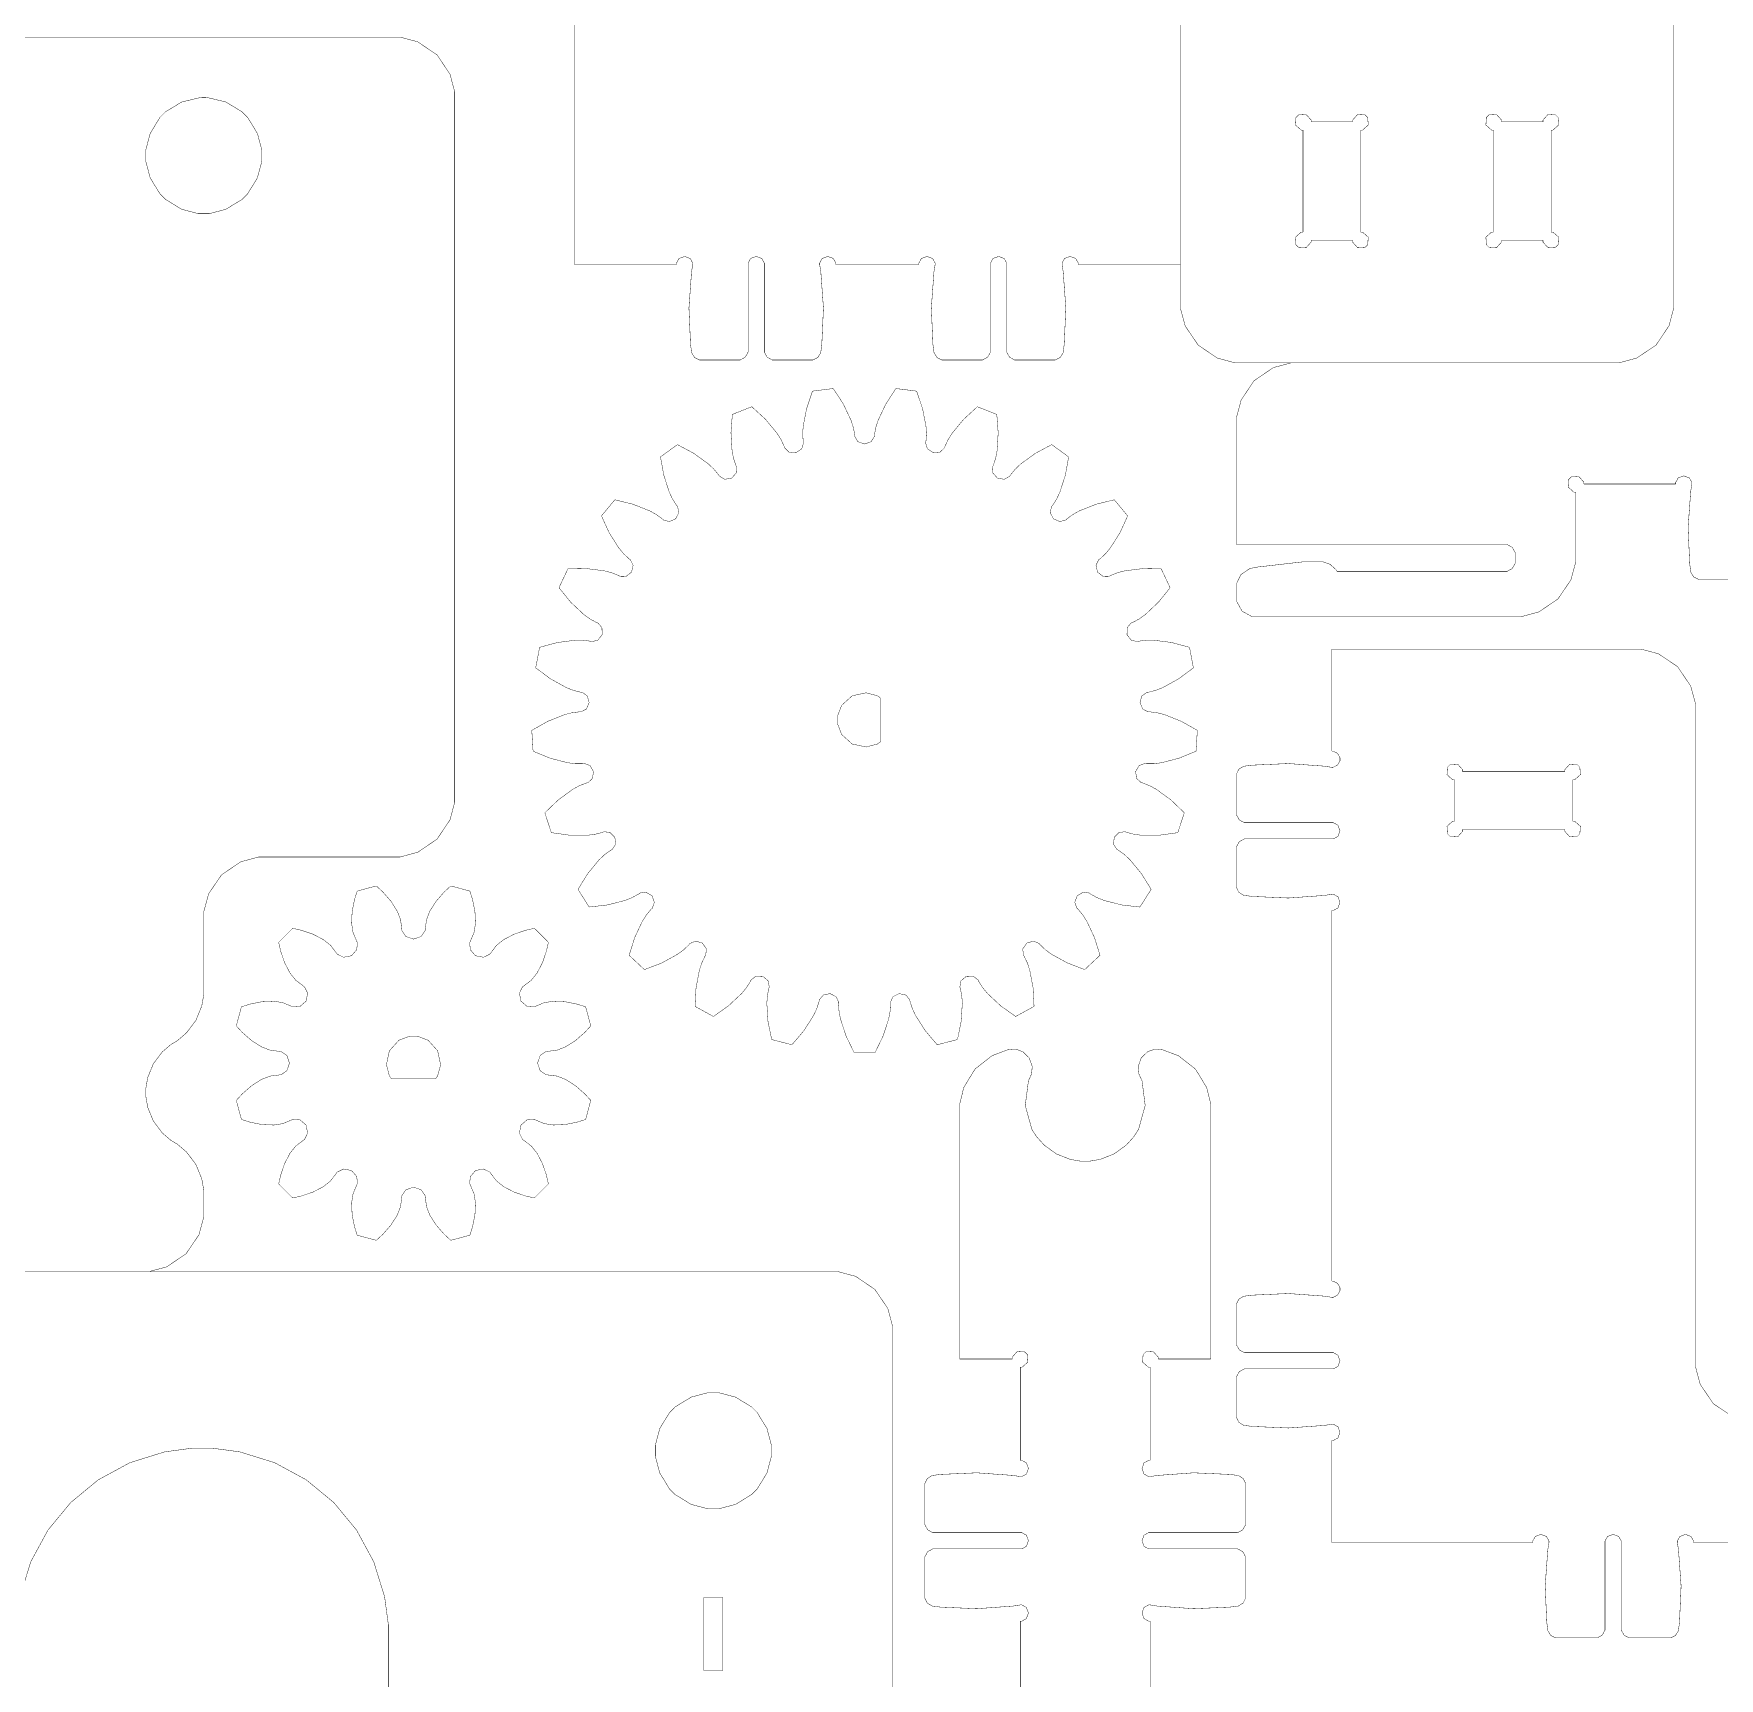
# Model space of a CAD drawing. Extents: x 0.1 to 11.9, y 0.1 to 11.9.
# Drawn here: x 4.882 to 8.359, y 4.106 to 7.5 of the extents above; entities that cross this region are included whole.
import ezdxf

# ---------------------------------------------------------------- set-up
doc = ezdxf.new("R2010")
doc.units = 0
doc.layers.get('0').update_dxf_attribs({"linetype": 'CONTINUOUS'})

msp = doc.modelspace()

# ---------------------------------------------------------------- linework, layer by layer
at = {"color": 1}
for points, const_width in [([(7.24778, 6.94553), (7.24778, 8.66401)], 0.00084), ([(8.26551, 6.94553), (8.26551, 8.66401)], 0.00084), ([(5.99778, 7.02328), (5.99778, 7.52328)], 0.00084), ([(4.23193, 7.49268), (5.62587, 7.49268)], 0.00084), ([(5.62587, 7.49268), (5.63803, 7.49268), (5.67453, 7.48292), (5.71425, 7.45611), (5.74104, 7.41639), (5.75087, 7.37989), (5.75087, 7.36768)], 0.00084), ([(5.75087, 7.36768), (5.75087, 5.92589)], 0.00084), ([(7.51747, 7.31754), (7.51747, 7.32146), (7.50711, 7.33301), (7.49149, 7.33203), (7.48887, 7.32938), (7.48622, 7.32676), (7.48525, 7.31119), (7.49685, 7.30083), (7.50076, 7.30083)], 0.00084), ([(7.60308, 7.31754), (7.51747, 7.31754)], 0.00084), ([(7.61985, 7.30083), (7.62369, 7.30083), (7.63525, 7.31119), (7.63428, 7.32676), (7.63167, 7.32938), (7.62901, 7.33203), (7.61339, 7.33301), (7.60308, 7.32146), (7.60308, 7.31754)], 0.00084), ([(7.91021, 7.31754), (7.91021, 7.32146), (7.89985, 7.33301), (7.88422, 7.33203), (7.88162, 7.32938), (7.87896, 7.32676), (7.87799, 7.31119), (7.88954, 7.30083), (7.89344, 7.30083)], 0.00084), ([(7.99582, 7.31754), (7.91021, 7.31754)], 0.00084), ([(8.01253, 7.30083), (8.01639, 7.30083), (8.028, 7.31119), (8.02696, 7.32676), (8.02436, 7.32938), (8.02171, 7.33203), (8.00612, 7.33301), (7.99582, 7.32146), (7.99582, 7.31754)], 0.00084), ([(7.50076, 7.09017), (7.50076, 7.30083)], 0.00084), ([(7.61985, 7.09017), (7.61985, 7.30083)], 0.00084), ([(7.89344, 7.09017), (7.89344, 7.30083)], 0.00084), ([(8.01253, 7.09017), (8.01253, 7.30083)], 0.00084), ([(7.50076, 7.09017), (7.49685, 7.09017), (7.48525, 7.07986), (7.48622, 7.06429), (7.48887, 7.06164), (7.49149, 7.05903), (7.50711, 7.05806), (7.51747, 7.06961), (7.51747, 7.07346)], 0.00084), ([(7.60308, 7.07346), (7.51747, 7.07346)], 0.00084), ([(7.60308, 7.07346), (7.60308, 7.06961), (7.61339, 7.05806), (7.62901, 7.05903), (7.63167, 7.06164), (7.63428, 7.06429), (7.63525, 7.07986), (7.62369, 7.09017), (7.61985, 7.09017)], 0.00084), ([(7.89344, 7.09017), (7.88954, 7.09017), (7.87799, 7.07986), (7.87896, 7.06429), (7.88162, 7.06164), (7.88422, 7.05903), (7.89985, 7.05806), (7.91021, 7.06961), (7.91021, 7.07346)], 0.00084), ([(7.99582, 7.07346), (7.91021, 7.07346)], 0.00084), ([(7.99582, 7.07346), (7.99582, 7.06961), (8.00612, 7.05806), (8.02171, 7.05903), (8.02436, 7.06164), (8.02696, 7.06429), (8.028, 7.07986), (8.01639, 7.09017), (8.01253, 7.09017)], 0.00084), ([(5.99778, 7.02328), (6.20839, 7.02328)], 0.00084), ([(6.24186, 7.02328), (6.24186, 7.02642), (6.2366, 7.03586), (6.2251, 7.04004), (6.2136, 7.03586), (6.20839, 7.02642), (6.20839, 7.02328)], 0.00084), ([(6.24186, 7.02328), (6.23947, 7.0084), (6.23406, 6.93354), (6.23736, 6.85851), (6.23936, 6.84353)], 0.00084), ([(6.38954, 7.02328), (6.38954, 7.02642), (6.38428, 7.03586), (6.37278, 7.04004), (6.36128, 7.03586), (6.35607, 7.02642), (6.35607, 7.02328)], 0.00084), ([(6.35607, 7.02328), (6.35607, 6.84614)], 0.00084), ([(6.38954, 7.02328), (6.38954, 6.84614)], 0.00084), ([(6.53717, 7.02328), (6.53717, 7.02642), (6.5319, 7.03586), (6.5204, 7.04004), (6.5089, 7.03586), (6.50369, 7.02642), (6.50369, 7.02328)], 0.00084), ([(6.50618, 6.84353), (6.50814, 6.85851), (6.5115, 6.93354), (6.50608, 7.0084), (6.50369, 7.02328)], 0.00084), ([(6.53717, 7.02328), (6.70839, 7.02328)], 0.00084), ([(6.74186, 7.02328), (6.74186, 7.02642), (6.7366, 7.03586), (6.7251, 7.04004), (6.7136, 7.03586), (6.70839, 7.02642), (6.70839, 7.02328)], 0.00084), ([(6.74186, 7.02328), (6.73947, 7.0084), (6.73406, 6.93354), (6.73736, 6.85851), (6.73936, 6.84353)], 0.00084), ([(6.88954, 7.02328), (6.88954, 7.02642), (6.88428, 7.03586), (6.87278, 7.04004), (6.86128, 7.03586), (6.85607, 7.02642), (6.85607, 7.02328)], 0.00084), ([(6.85607, 7.02328), (6.85607, 6.84614)], 0.00084), ([(6.88954, 7.02328), (6.88954, 6.84614)], 0.00084), ([(7.03717, 7.02328), (7.03717, 7.02642), (7.0319, 7.03586), (7.0204, 7.04004), (7.0089, 7.03586), (7.00369, 7.02642), (7.00369, 7.02328)], 0.00084), ([(7.00618, 6.84353), (7.00814, 6.85851), (7.0115, 6.93354), (7.00608, 7.0084), (7.00369, 7.02328)], 0.00084), ([(7.03717, 7.02328), (7.24778, 7.02328)], 0.00084), ([(7.24778, 6.94553), (7.24778, 6.93338), (7.2576, 6.89686), (7.2844, 6.85715), (7.32411, 6.83035), (7.36057, 6.82053), (7.37278, 6.82053)], 0.00084), ([(8.14051, 6.82053), (8.15267, 6.82053), (8.18913, 6.83035), (8.22889, 6.85715), (8.25564, 6.89686), (8.26551, 6.93338), (8.26551, 6.94553)], 0.00084), ([(6.23936, 6.84353), (6.23969, 6.8411), (6.24588, 6.83132), (6.25564, 6.82644), (6.2589, 6.82644)], 0.00084), ([(6.33637, 6.82644), (6.2589, 6.82644)], 0.00084), ([(6.33637, 6.82644), (6.33985, 6.82644), (6.35026, 6.83225), (6.35607, 6.84267), (6.35607, 6.84614)], 0.00084), ([(6.38954, 6.84614), (6.38954, 6.84267), (6.39529, 6.83225), (6.40571, 6.82644), (6.40918, 6.82644)], 0.00084), ([(6.40918, 6.82644), (6.48671, 6.82644)], 0.00084), ([(6.48671, 6.82644), (6.4899, 6.82644), (6.49962, 6.83132), (6.50586, 6.8411), (6.50618, 6.84353)], 0.00084), ([(6.73936, 6.84353), (6.73969, 6.8411), (6.74588, 6.83132), (6.75564, 6.82644), (6.7589, 6.82644)], 0.00084), ([(6.83637, 6.82644), (6.7589, 6.82644)], 0.00084), ([(6.83637, 6.82644), (6.83985, 6.82644), (6.85026, 6.83225), (6.85607, 6.84267), (6.85607, 6.84614)], 0.00084), ([(6.88954, 6.84614), (6.88954, 6.84267), (6.89529, 6.83225), (6.90571, 6.82644), (6.90918, 6.82644)], 0.00084), ([(6.90918, 6.82644), (6.98671, 6.82644)], 0.00084), ([(6.98671, 6.82644), (6.9899, 6.82644), (6.99962, 6.83132), (7.00586, 6.8411), (7.00618, 6.84353)], 0.00084), ([(7.4885, 6.82053), (7.47629, 6.82053), (7.43978, 6.81071), (7.40007, 6.7839), (7.37326, 6.74419), (7.3635, 6.70774), (7.3635, 6.69553)], 0.00084), ([(8.14051, 6.82053), (7.37278, 6.82053)], 0.00084), ([(6.46972, 6.65875), (6.46869, 6.67389), (6.46967, 6.68946), (6.47672, 6.72597), (6.48882, 6.76199)], 0.000787), ([(6.53179, 6.76742), (6.52815, 6.76708), (6.49235, 6.76258), (6.48882, 6.76199)], 0.000787), ([(6.57601, 6.67219), (6.57319, 6.68712), (6.56842, 6.70193), (6.55251, 6.73557), (6.53179, 6.76742)], 0.000787), ([(6.61669, 6.67219), (6.61947, 6.68712), (6.62429, 6.70193), (6.64019, 6.73557), (6.66086, 6.76742)], 0.000787), ([(6.70383, 6.76199), (6.70025, 6.76258), (6.66444, 6.76708), (6.66086, 6.76742)], 0.000787), ([(6.72299, 6.65875), (6.72396, 6.67389), (6.72304, 6.68946), (6.71599, 6.72597), (6.70383, 6.76199)], 0.000787), ([(6.33068, 6.60921), (6.32596, 6.62364), (6.32303, 6.63889), (6.32075, 6.67606), (6.32357, 6.71392)], 0.000787), ([(6.36382, 6.72987), (6.3604, 6.72868), (6.32688, 6.71539), (6.32357, 6.71392)], 0.000787), ([(6.43028, 6.64865), (6.42389, 6.66238), (6.41558, 6.67557), (6.39182, 6.70415), (6.36382, 6.72987)], 0.000787), ([(6.76237, 6.64865), (6.76882, 6.66238), (6.77713, 6.67557), (6.80089, 6.70415), (6.82889, 6.72987)], 0.000787), ([(6.86914, 6.71392), (6.86583, 6.71539), (6.83225, 6.72868), (6.82889, 6.72987)], 0.000787), ([(6.86199, 6.60921), (6.86675, 6.62364), (6.86968, 6.63889), (6.87196, 6.67606), (6.86914, 6.71392)], 0.000787), ([(7.3635, 6.69553), (7.3635, 6.44553)], 0.00084), ([(6.21044, 6.65175), (6.20747, 6.64974), (6.17822, 6.62853), (6.1754, 6.62631)], 0.000787), ([(6.29503, 6.58963), (6.28538, 6.60135), (6.27408, 6.61199), (6.24393, 6.63385), (6.21044, 6.65175)], 0.000787), ([(6.43028, 6.64865), (6.43137, 6.64518), (6.44043, 6.63639), (6.45481, 6.6351), (6.46674, 6.64312), (6.47043, 6.65517), (6.46972, 6.65875)], 0.000787), ([(6.57601, 6.67219), (6.57617, 6.66857), (6.58274, 6.65776), (6.59631, 6.653), (6.60992, 6.65776), (6.61649, 6.66851), (6.61669, 6.67219)], 0.000787), ([(6.72299, 6.65875), (6.72228, 6.65517), (6.72592, 6.64312), (6.73785, 6.6351), (6.75222, 6.63639), (6.76124, 6.64518), (6.76237, 6.64865)], 0.000787), ([(6.89763, 6.58963), (6.90728, 6.60135), (6.91862, 6.61199), (6.94874, 6.63385), (6.98226, 6.65175)], 0.000787), ([(7.01731, 6.62631), (7.01443, 6.62853), (6.98525, 6.64974), (6.98226, 6.65175)], 0.000787), ([(6.20839, 6.52664), (6.20019, 6.53944), (6.19353, 6.5535), (6.18213, 6.58892), (6.1754, 6.62631)], 0.000787), ([(6.29503, 6.58963), (6.29699, 6.58653), (6.30789, 6.58024), (6.3221, 6.58257), (6.33171, 6.59332), (6.33225, 6.6059), (6.33068, 6.60921)], 0.000787), ([(6.86199, 6.60921), (6.86035, 6.6059), (6.86094, 6.59332), (6.8705, 6.58257), (6.88471, 6.58024), (6.89567, 6.58653), (6.89763, 6.58963)], 0.000787), ([(6.98432, 6.52664), (6.99251, 6.53944), (6.99914, 6.5535), (7.01058, 6.58892), (7.01731, 6.62631)], 0.000787), ([(8.08003, 6.57053), (8.08003, 6.57443), (8.06967, 6.58599), (8.05404, 6.58501), (8.05143, 6.58236), (8.04878, 6.57975), (8.04779, 6.56413), (8.05935, 6.55376), (8.06326, 6.55376)], 0.00084), ([(8.30296, 6.57053), (8.30296, 6.57368), (8.29769, 6.58311), (8.28618, 6.58729), (8.27468, 6.58311), (8.26947, 6.57368), (8.26947, 6.57053)], 0.00084), ([(6.08132, 6.53792), (6.07894, 6.53526), (6.05588, 6.50743), (6.05371, 6.50456)], 0.000787), ([(6.17871, 6.49881), (6.16644, 6.50776), (6.15283, 6.51525), (6.11822, 6.52892), (6.08132, 6.53792)], 0.000787), ([(7.014, 6.49881), (7.02626, 6.50776), (7.03988, 6.51525), (7.07449, 6.52892), (7.11139, 6.53792)], 0.000787), ([(7.139, 6.50456), (7.13678, 6.50743), (7.11376, 6.53526), (7.11139, 6.53792)], 0.000787), ([(8.06326, 6.42165), (8.06326, 6.55376)], 0.00084), ([(8.08003, 6.57053), (8.26947, 6.57053)], 0.00084), ([(8.30296, 6.57053), (8.30051, 6.55567), (8.29508, 6.48074), (8.29844, 6.40571), (8.30046, 6.39074)], 0.00084), ([(6.1104, 6.41624), (6.09933, 6.4266), (6.08936, 6.43858), (6.0695, 6.47), (6.05371, 6.50456)], 0.000787), ([(6.17871, 6.49881), (6.18137, 6.49631), (6.19347, 6.49294), (6.20671, 6.49869), (6.21332, 6.5115), (6.21072, 6.52382), (6.20839, 6.52664)], 0.000787), ([(6.98432, 6.52664), (6.98193, 6.52382), (6.97933, 6.5115), (6.98594, 6.49869), (6.99918, 6.49294), (7.01133, 6.49631), (7.014, 6.49881)], 0.000787), ([(7.08225, 6.41624), (7.09337, 6.4266), (7.10331, 6.43858), (7.12321, 6.47), (7.139, 6.50456)], 0.000787), ([(7.3635, 6.44553), (7.91857, 6.44553)], 0.00084), ([(7.93826, 6.42583), (7.93826, 6.42936), (7.93246, 6.43978), (7.92204, 6.44553), (7.91857, 6.44553)], 0.00084), ([(6.0886, 6.38189), (6.09179, 6.3801), (6.10439, 6.37989), (6.11572, 6.38878), (6.11893, 6.40283), (6.11339, 6.41411), (6.1104, 6.41624)], 0.000787), ([(7.08225, 6.41624), (7.07921, 6.41411), (7.07368, 6.40283), (7.07693, 6.38878), (7.08822, 6.37989), (7.10081, 6.3801), (7.10406, 6.38189)], 0.000787), ([(7.53694, 6.41004), (7.50163, 6.41004), (7.40728, 6.39925), (7.39567, 6.39708)], 0.00084), ([(7.57101, 6.3904), (7.56922, 6.39344), (7.55658, 6.40479), (7.54183, 6.41004), (7.53694, 6.41004)], 0.00084), ([(7.91857, 6.3904), (7.92204, 6.3904), (7.93246, 6.39615), (7.93826, 6.40657), (7.93826, 6.41004)], 0.00084), ([(7.93826, 6.41004), (7.93826, 6.42583)], 0.00084), ([(7.93826, 6.29665), (7.95042, 6.29665), (7.98693, 6.30647), (8.02664, 6.33328), (8.05344, 6.37299), (8.06326, 6.4095), (8.06326, 6.42165)], 0.00084), ([(5.98454, 6.39556), (5.98286, 6.39236), (5.9675, 6.35969), (5.9661, 6.35639)], 0.000787), ([(6.0886, 6.38189), (6.07454, 6.38753), (6.05946, 6.39139), (6.02251, 6.396), (5.98454, 6.39556)], 0.000787), ([(7.10406, 6.38189), (7.11817, 6.38753), (7.13325, 6.39139), (7.17014, 6.396), (7.20811, 6.39556)], 0.000787), ([(7.22657, 6.35639), (7.2251, 6.35969), (7.20975, 6.39236), (7.20811, 6.39556)], 0.000787), ([(7.39567, 6.39708), (7.391, 6.39621), (7.37256, 6.38357), (7.3635, 6.36469), (7.3635, 6.35835)], 0.00084), ([(7.57101, 6.3904), (7.91857, 6.3904)], 0.00084), ([(8.30046, 6.39074), (8.30072, 6.38829), (8.30692, 6.37853), (8.31668, 6.37364), (8.31993, 6.37364)], 0.00084), ([(8.31993, 6.37364), (8.39893, 6.37364)], 0.00084), ([(6.04303, 6.28494), (6.02968, 6.29221), (6.01708, 6.30132), (5.98996, 6.32688), (5.9661, 6.35639)], 0.000787), ([(7.14968, 6.28494), (7.16303, 6.29221), (7.17563, 6.30132), (7.20269, 6.32688), (7.22657, 6.35639)], 0.000787), ([(7.3635, 6.35835), (7.3635, 6.33599)], 0.00084), ([(7.3635, 6.33599), (7.3635, 6.32904), (7.375, 6.30821), (7.39583, 6.29665), (7.40283, 6.29665)], 0.00084), ([(7.40283, 6.29665), (7.93826, 6.29665)], 0.00084), ([(6.03043, 6.24625), (6.03396, 6.24533), (6.04622, 6.24826), (6.05496, 6.25965), (6.05464, 6.27408), (6.04644, 6.28364), (6.04303, 6.28494)], 0.000787), ([(7.14968, 6.28494), (7.14621, 6.28364), (7.13803, 6.27408), (7.13764, 6.25965), (7.14643, 6.24826), (7.15869, 6.24533), (7.16228, 6.24625)], 0.000787), ([(5.92622, 6.23361), (5.9254, 6.23014), (5.91862, 6.19467), (5.91808, 6.19108)], 0.000787), ([(6.03043, 6.24625), (6.01535, 6.24821), (5.99983, 6.24821), (5.96289, 6.24349), (5.92622, 6.23361)], 0.000787), ([(7.16228, 6.24625), (7.17731, 6.24821), (7.19288, 6.24821), (7.22976, 6.24349), (7.2665, 6.23361)], 0.000787), ([(7.27458, 6.19108), (7.27399, 6.19467), (7.26725, 6.23014), (7.2665, 6.23361)], 0.000787), ([(7.56033, 6.01937), (7.56033, 6.22999)], 0.00084), ([(7.56033, 6.22999), (8.18533, 6.22999)], 0.00084), ([(8.18533, 6.22999), (8.19749, 6.22999), (8.23394, 6.22017), (8.27371, 6.19336), (8.30046, 6.15365), (8.31033, 6.11719), (8.31033, 6.10499)], 0.00084), ([(6.01036, 6.141), (5.99567, 6.14475), (5.98118, 6.15044), (5.94857, 6.16846), (5.91808, 6.19108)], 0.000787), ([(7.18235, 6.141), (7.19706, 6.14475), (7.21153, 6.15044), (7.24408, 6.16846), (7.27458, 6.19108)], 0.000787), ([(6.00782, 6.10042), (6.01144, 6.10042), (6.02257, 6.10628), (6.02826, 6.11951), (6.02431, 6.13336), (6.014, 6.14057), (6.01036, 6.141)], 0.000787), ([(6.62901, 6.12913), (6.62289, 6.13351), (6.59956, 6.13971), (6.57081, 6.13357), (6.54904, 6.11388), (6.54042, 6.09131), (6.54042, 6.08376), (6.54042, 6.07628), (6.54904, 6.05371), (6.57081, 6.03401), (6.59956, 6.02789), (6.62289, 6.03407), (6.62901, 6.03842)], 0.000787), ([(6.62901, 6.03842), (6.62901, 6.12913)], 0.000787), ([(7.18235, 6.141), (7.17865, 6.14057), (7.16835, 6.13336), (7.16439, 6.11951), (7.17003, 6.10628), (7.18115, 6.10042), (7.1849, 6.10042)], 0.000787), ([(6.00782, 6.10042), (5.99274, 6.09853), (5.97765, 6.09472), (5.94308, 6.08094), (5.91, 6.06228)], 0.000787), ([(7.1849, 6.10042), (7.19997, 6.09853), (7.215, 6.09472), (7.24963, 6.08094), (7.28271, 6.06228)], 0.000787), ([(8.31033, 4.76144), (8.31033, 6.10499)], 0.00084), ([(5.91, 6.06228), (5.9101, 6.05871), (5.91233, 6.02268), (5.91271, 6.01904)], 0.000787), ([(7.27994, 6.01904), (7.28028, 6.02268), (7.28256, 6.05871), (7.28271, 6.06228)], 0.000787), ([(6.01454, 5.99349), (5.99935, 5.99349), (5.98389, 5.99539), (5.94786, 6.00472), (5.91271, 6.0191)], 0.000787), ([(7.17817, 5.99349), (7.19336, 5.99349), (7.20876, 5.99539), (7.24479, 6.00472), (7.27994, 6.0191)], 0.000787), ([(7.56033, 6.01937), (7.56326, 6.01937), (7.57215, 6.01449), (7.5771, 6.00558), (7.5771, 6.00261), (7.5771, 5.99968), (7.57215, 5.99078), (7.56261, 5.98589), (7.56033, 5.98589)], 0.00084), ([(6.02214, 5.9535), (6.02572, 5.95443), (6.03504, 5.96289), (6.03722, 5.97711), (6.02994, 5.98958), (6.01818, 5.99397), (6.01454, 5.99349)], 0.000787), ([(7.17817, 5.99349), (7.17449, 5.99397), (7.16271, 5.98958), (7.15543, 5.97711), (7.15761, 5.96289), (7.16694, 5.95443), (7.17051, 5.9535)], 0.000787), ([(7.3635, 5.96886), (7.3635, 5.97211), (7.36833, 5.98188), (7.3781, 5.98807), (7.38058, 5.98839)], 0.00084), ([(7.38058, 5.98839), (7.39551, 5.9904), (7.47054, 5.99371), (7.54546, 5.98828), (7.56033, 5.98589)], 0.00084), ([(7.81326, 5.96029), (7.80935, 5.96029), (7.79779, 5.97065), (7.79878, 5.98622), (7.80143, 5.98882), (7.80404, 5.99149), (7.81967, 5.99251), (7.83003, 5.9809), (7.83003, 5.977)], 0.00084), ([(8.04064, 5.977), (8.04064, 5.9809), (8.05094, 5.99251), (8.06657, 5.99149), (8.06922, 5.98882), (8.07183, 5.98622), (8.07281, 5.97065), (8.06119, 5.96029), (8.05735, 5.96029)], 0.00084), ([(6.02214, 5.9535), (6.00803, 5.94797), (5.99436, 5.94049), (5.96431, 5.91857), (5.9369, 5.89225)], 0.000787), ([(7.17051, 5.9535), (7.18468, 5.94797), (7.19829, 5.94049), (7.2284, 5.91857), (7.25581, 5.89225)], 0.000787), ([(7.3635, 5.96886), (7.3635, 5.89139)], 0.00084), ([(7.81326, 5.87468), (7.81326, 5.96029)], 0.00084), ([(8.04064, 5.977), (7.83003, 5.977)], 0.00084), ([(8.05735, 5.87468), (8.05735, 5.96029)], 0.00084), ([(5.75087, 5.92589), (5.75087, 5.91374), (5.74104, 5.87722), (5.71425, 5.83751), (5.67453, 5.81071), (5.63803, 5.80089), (5.62587, 5.80089)], 0.00084), ([(5.9369, 5.89225), (5.93788, 5.88883), (5.94906, 5.85449), (5.95031, 5.85107)], 0.000787), ([(7.2424, 5.85107), (7.2436, 5.85449), (7.25478, 5.88883), (7.25581, 5.89225)], 0.000787), ([(7.38314, 5.87169), (7.37967, 5.87169), (7.36925, 5.8775), (7.3635, 5.88792), (7.3635, 5.89139)], 0.00084), ([(6.05524, 5.85161), (6.04058, 5.84782), (6.02512, 5.84581), (5.9879, 5.84592), (5.95031, 5.85113)], 0.000787), ([(6.0726, 5.81483), (6.07579, 5.81663), (6.08274, 5.8271), (6.08128, 5.84142), (6.07113, 5.85167), (6.05865, 5.85303), (6.05524, 5.85161)], 0.000787), ([(7.13743, 5.85161), (7.13396, 5.85303), (7.12147, 5.85167), (7.11133, 5.84142), (7.10992, 5.8271), (7.11686, 5.81663), (7.12011, 5.81483)], 0.000787), ([(7.13743, 5.85161), (7.15213, 5.84782), (7.16754, 5.84581), (7.20475, 5.84592), (7.2424, 5.85113)], 0.000787), ([(7.38314, 5.87169), (7.56033, 5.87169)], 0.00084), ([(7.56033, 5.87169), (7.56342, 5.87169), (7.57281, 5.86649), (7.57699, 5.85499), (7.57281, 5.84353), (7.56342, 5.83826), (7.56033, 5.83822)], 0.00084), ([(7.83003, 5.85792), (7.83003, 5.85406), (7.81967, 5.8425), (7.80404, 5.84347), (7.80143, 5.84608), (7.79878, 5.84874), (7.79779, 5.86436), (7.80935, 5.87468), (7.81326, 5.87468)], 0.00084), ([(8.04064, 5.85792), (7.83003, 5.85792)], 0.00084), ([(8.05735, 5.87468), (8.06119, 5.87468), (8.07281, 5.86436), (8.07183, 5.84874), (8.06922, 5.84608), (8.06657, 5.84347), (8.05094, 5.8425), (8.04064, 5.85406), (8.04064, 5.85792)], 0.00084), ([(6.0726, 5.81483), (6.06028, 5.80593), (6.04889, 5.79531), (6.02522, 5.7666), (6.00526, 5.73426)], 0.000787), ([(7.12011, 5.81483), (7.13243, 5.80593), (7.14378, 5.79531), (7.16743, 5.7666), (7.18744, 5.73426)], 0.000787), ([(7.3635, 5.81858), (7.3635, 5.82206), (7.36925, 5.83247), (7.37967, 5.83822), (7.38314, 5.83822)], 0.00084), ([(7.3635, 5.74104), (7.3635, 5.81858)], 0.00084), ([(7.38314, 5.83822), (7.56033, 5.83822)], 0.00084), ([(5.23335, 5.67589), (5.23335, 5.6881), (5.24311, 5.72456), (5.26992, 5.76426), (5.30963, 5.79107), (5.34614, 5.80089), (5.35835, 5.80089)], 0.00084), ([(5.62587, 5.80089), (5.35835, 5.80089)], 0.00084), ([(5.58931, 5.74104), (5.58594, 5.74035), (5.55285, 5.7315), (5.54958, 5.73042)], 0.000787), ([(5.64154, 5.65321), (5.63926, 5.67139), (5.63249, 5.68901), (5.61931, 5.70975), (5.60271, 5.72868), (5.58931, 5.74104)], 0.000787), ([(5.69038, 5.65321), (5.69265, 5.67139), (5.69943, 5.68901), (5.71262, 5.70975), (5.72922, 5.72868), (5.74262, 5.74104)], 0.000787), ([(5.78228, 5.73042), (5.77903, 5.7315), (5.74593, 5.74035), (5.74262, 5.74104)], 0.000787), ([(7.38058, 5.72157), (7.3781, 5.7219), (7.36833, 5.72814), (7.3635, 5.73785), (7.3635, 5.74104)], 0.00084), ([(5.54829, 5.62825), (5.54118, 5.64513), (5.53825, 5.66379), (5.53928, 5.68832), (5.54417, 5.713), (5.54964, 5.73042)], 0.000787), ([(5.78364, 5.62825), (5.79075, 5.64513), (5.79368, 5.66379), (5.79264, 5.68832), (5.78771, 5.713), (5.78228, 5.73042)], 0.000787), ([(6.00526, 5.73426), (6.00706, 5.73118), (6.02636, 5.70068), (6.02843, 5.69769)], 0.000787), ([(6.12999, 5.72433), (6.11669, 5.71701), (6.10226, 5.71126), (6.06619, 5.70204), (6.02843, 5.69769)], 0.000787), ([(6.15593, 5.69303), (6.15858, 5.69553), (6.16271, 5.70747), (6.15776, 5.72097), (6.1454, 5.72835), (6.13292, 5.72657), (6.12999, 5.72433)], 0.000787), ([(7.06272, 5.72433), (7.05974, 5.72657), (7.04725, 5.72835), (7.03494, 5.72097), (7.02994, 5.70747), (7.03407, 5.69558), (7.03678, 5.69303)], 0.000787), ([(7.06272, 5.72433), (7.07601, 5.71701), (7.09044, 5.71126), (7.12651, 5.70204), (7.16422, 5.69769)], 0.000787), ([(7.16422, 5.69769), (7.16624, 5.70068), (7.1856, 5.73118), (7.18744, 5.73426)], 0.000787), ([(7.56033, 5.72407), (7.54546, 5.72168), (7.47054, 5.71625), (7.39551, 5.71962), (7.38058, 5.72157)], 0.00084), ([(7.56033, 5.72407), (7.56342, 5.72407), (7.57281, 5.71886), (7.57699, 5.70736), (7.57281, 5.69586), (7.56342, 5.6906), (7.56033, 5.6906)], 0.00084), ([(5.23335, 5.67589), (5.23335, 5.52556)], 0.00084), ([(6.15593, 5.69303), (6.14621, 5.68132), (6.13786, 5.66824), (6.12207, 5.6345), (6.11074, 5.59825)], 0.000787), ([(7.03678, 5.69303), (7.0465, 5.68132), (7.05485, 5.66824), (7.07064, 5.6345), (7.08197, 5.59825)], 0.000787), ([(7.56033, 4.92583), (7.56033, 5.6906)], 0.00084), ([(5.41689, 5.65375), (5.41428, 5.65147), (5.39008, 5.62728), (5.38781, 5.62468)], 0.000787), ([(5.50603, 5.60385), (5.49496, 5.61843), (5.48025, 5.63032), (5.4585, 5.64165), (5.43463, 5.64974), (5.41689, 5.65375)], 0.000787), ([(5.64154, 5.65321), (5.64204, 5.64899), (5.65012, 5.63693), (5.66596, 5.63151), (5.68175, 5.63693), (5.68989, 5.64899), (5.69038, 5.65321)], 0.000787), ([(5.8259, 5.60385), (5.83697, 5.61843), (5.85167, 5.63032), (5.87343, 5.64165), (5.89725, 5.64974), (5.91504, 5.65375)], 0.000787), ([(5.94412, 5.62468), (5.94179, 5.62728), (5.91758, 5.65147), (5.91504, 5.65375)], 0.000787), ([(5.43772, 5.53554), (5.42312, 5.5466), (5.41124, 5.56131), (5.3999, 5.58306), (5.39182, 5.60693), (5.38781, 5.62468)], 0.000787), ([(5.50603, 5.60385), (5.50857, 5.60042), (5.5216, 5.59403), (5.53797, 5.59722), (5.54899, 5.60986), (5.54997, 5.62435), (5.54829, 5.62825)], 0.000787), ([(5.78364, 5.62825), (5.7819, 5.62435), (5.78288, 5.60986), (5.79389, 5.59722), (5.81028, 5.59403), (5.82329, 5.60042), (5.8259, 5.60385)], 0.000787), ([(5.89421, 5.53554), (5.90881, 5.5466), (5.92068, 5.56131), (5.93201, 5.58306), (5.94011, 5.60693), (5.94412, 5.62468)], 0.000787), ([(6.11074, 5.59825), (6.11328, 5.59571), (6.1396, 5.57101), (6.14231, 5.56863)], 0.000787), ([(6.234, 5.61968), (6.22299, 5.60926), (6.21039, 5.6001), (6.17779, 5.58219), (6.14231, 5.56863)], 0.000787), ([(6.26693, 5.59576), (6.26888, 5.5989), (6.26992, 5.61143), (6.26178, 5.62332), (6.24794, 5.62739), (6.23633, 5.62256), (6.234, 5.61968)], 0.000787), ([(6.95865, 5.61968), (6.95632, 5.62256), (6.94472, 5.62739), (6.93088, 5.62332), (6.92275, 5.61143), (6.92378, 5.5989), (6.92578, 5.59576)], 0.000787), ([(6.95865, 5.61968), (6.96972, 5.60926), (6.98226, 5.6001), (7.01492, 5.58219), (7.0504, 5.56863)], 0.000787), ([(7.0504, 5.56863), (7.05306, 5.57101), (7.07943, 5.59571), (7.08197, 5.59825)], 0.000787), ([(6.26693, 5.59576), (6.26042, 5.58203), (6.25558, 5.56722), (6.24869, 5.53071), (6.24669, 5.49274)], 0.000787), ([(6.92578, 5.59576), (6.93224, 5.58203), (6.93707, 5.56722), (6.94401, 5.53071), (6.94596, 5.49274)], 0.000787), ([(5.41331, 5.49328), (5.41721, 5.4916), (5.43169, 5.49257), (5.44433, 5.50358), (5.44754, 5.51997), (5.44114, 5.53299), (5.43772, 5.53554)], 0.000787), ([(5.89421, 5.53554), (5.89074, 5.53299), (5.88433, 5.51997), (5.88753, 5.50358), (5.90018, 5.49257), (5.91465, 5.4916), (5.91862, 5.49328)], 0.000787), ([(6.36083, 5.54417), (6.35271, 5.53131), (6.34283, 5.51932), (6.31565, 5.49387), (6.28467, 5.4719)], 0.000787), ([(6.39865, 5.52919), (6.39979, 5.53271), (6.39763, 5.54508), (6.38678, 5.55458), (6.3724, 5.55507), (6.36236, 5.54753), (6.36083, 5.54417)], 0.000787), ([(6.39865, 5.52919), (6.39578, 5.51426), (6.39475, 5.49875), (6.39714, 5.46158), (6.40468, 5.42437)], 0.000787), ([(6.79406, 5.52919), (6.79693, 5.51426), (6.79796, 5.49875), (6.79551, 5.46158), (6.78803, 5.42437)], 0.000787), ([(6.83187, 5.54417), (6.83029, 5.54753), (6.82026, 5.55507), (6.80588, 5.55458), (6.79503, 5.54508), (6.79286, 5.53271), (6.79406, 5.52919)], 0.000787), ([(6.83187, 5.54417), (6.83996, 5.53131), (6.84988, 5.51932), (6.87706, 5.49387), (6.90799, 5.4719)], 0.000787), ([(5.23335, 5.52556), (5.23335, 5.51753), (5.22911, 5.49333), (5.21696, 5.46376), (5.19769, 5.43821), (5.1791, 5.42219), (5.17219, 5.41808)], 0.00084), ([(5.41331, 5.49328), (5.39643, 5.50038), (5.37776, 5.50331), (5.35325, 5.50228), (5.32856, 5.49735), (5.31114, 5.49192)], 0.000787), ([(5.91862, 5.49328), (5.93549, 5.50038), (5.95415, 5.50331), (5.97868, 5.50228), (6.00336, 5.49735), (6.02078, 5.49192)], 0.000787), ([(6.50239, 5.5025), (6.49778, 5.48807), (6.49115, 5.47396), (6.47119, 5.4426), (6.44661, 5.41357)], 0.000787), ([(6.54275, 5.4974), (6.54297, 5.50108), (6.53782, 5.51258), (6.52496, 5.5191), (6.5109, 5.516), (6.50304, 5.50613), (6.50239, 5.5025)], 0.000787), ([(6.54275, 5.4974), (6.54368, 5.48226), (6.54656, 5.46696), (6.55817, 5.43158), (6.57471, 5.3974)], 0.000787), ([(6.6499, 5.4974), (6.64899, 5.48226), (6.64611, 5.46696), (6.63456, 5.43158), (6.618, 5.3974)], 0.000787), ([(6.69026, 5.5025), (6.68956, 5.50613), (6.68175, 5.516), (6.66764, 5.5191), (6.65479, 5.51258), (6.64963, 5.50108), (6.6499, 5.4974)], 0.000787), ([(6.69026, 5.5025), (6.69493, 5.48807), (6.7015, 5.47396), (6.72151, 5.4426), (6.74604, 5.41357)], 0.000787), ([(5.31114, 5.49192), (5.31006, 5.48867), (5.30122, 5.45562), (5.30051, 5.45226)], 0.000787), ([(6.03142, 5.45226), (6.03071, 5.45562), (6.02181, 5.48867), (6.02078, 5.49192)], 0.000787), ([(6.24669, 5.49274), (6.24978, 5.49094), (6.28142, 5.47358), (6.28467, 5.4719)], 0.000787), ([(6.90799, 5.4719), (6.91118, 5.47358), (6.94282, 5.49094), (6.94596, 5.49274)], 0.000787), ([(5.38835, 5.40001), (5.37017, 5.40229), (5.35254, 5.40907), (5.33182, 5.42225), (5.31288, 5.43886), (5.30051, 5.45226)], 0.000787), ([(5.71132, 5.34293), (5.71565, 5.34907), (5.72185, 5.3724), (5.71571, 5.4011), (5.69601, 5.42285), (5.67344, 5.43147), (5.66596, 5.43147), (5.65842, 5.43147), (5.63585, 5.42285), (5.61615, 5.4011), (5.61003, 5.3724), (5.61621, 5.34907), (5.62061, 5.34293)], 0.000787), ([(5.94358, 5.40001), (5.96175, 5.40229), (5.97939, 5.40907), (6.00011, 5.42225), (6.01904, 5.43886), (6.03142, 5.45226)], 0.000787), ([(6.40468, 5.42437), (6.40815, 5.42339), (6.44308, 5.41439), (6.44661, 5.41357)], 0.000787), ([(6.74604, 5.41357), (6.74957, 5.41439), (6.78456, 5.42339), (6.78803, 5.42437)], 0.000787), ([(5.17219, 5.21229), (5.16553, 5.21625), (5.14774, 5.23156), (5.12929, 5.25603), (5.11768, 5.28435), (5.11367, 5.30751), (5.11367, 5.31521), (5.11367, 5.32297), (5.11768, 5.34608), (5.12929, 5.3744), (5.14774, 5.39887), (5.16558, 5.41417), (5.17219, 5.41808)], 0.00084), ([(5.38835, 5.35118), (5.39258, 5.35167), (5.40462, 5.35981), (5.41004, 5.3756), (5.40462, 5.39144), (5.39258, 5.39953), (5.38835, 5.40001)], 0.000787), ([(5.94358, 5.40001), (5.93929, 5.39953), (5.92725, 5.39144), (5.92182, 5.3756), (5.92725, 5.35981), (5.93929, 5.35167), (5.94358, 5.35118)], 0.000787), ([(6.57471, 5.3974), (6.57829, 5.39729), (6.61436, 5.39729), (6.618, 5.3974)], 0.000787), ([(6.79264, 5.28033), (6.79264, 5.29161), (6.801, 5.32542), (6.82417, 5.36339), (6.85915, 5.39085), (6.89171, 5.40315), (6.90294, 5.40446)], 0.00084), ([(6.90294, 5.40446), (6.90776, 5.40446), (6.92231, 5.39947), (6.93604, 5.38639), (6.94222, 5.36843), (6.94075, 5.35314), (6.93875, 5.34868)], 0.00084), ([(7.16428, 5.34868), (7.16228, 5.35314), (7.16075, 5.36843), (7.16694, 5.38639), (7.18067, 5.39947), (7.19521, 5.40446), (7.20008, 5.40446)], 0.00084), ([(7.20008, 5.40446), (7.21126, 5.40315), (7.24382, 5.39085), (7.27881, 5.36339), (7.30197, 5.32542), (7.31039, 5.29161), (7.31039, 5.28033)], 0.00084), ([(5.38835, 5.35118), (5.37017, 5.3489), (5.35254, 5.34212), (5.33182, 5.32894), (5.31288, 5.31233), (5.30051, 5.29893)], 0.000787), ([(5.62061, 5.34293), (5.71132, 5.34293)], 0.000787), ([(5.94358, 5.35118), (5.96175, 5.3489), (5.97939, 5.34212), (6.00011, 5.32894), (6.01904, 5.31233), (6.03142, 5.29893)], 0.000787), ([(7.16428, 5.34868), (7.16868, 5.33914), (7.17518, 5.28836), (7.16157, 5.23899), (7.15588, 5.23008), (7.15169, 5.22364), (7.13585, 5.20622), (7.11094, 5.18826), (7.08242, 5.17703), (7.05919, 5.17307), (7.05149, 5.17307), (7.04372, 5.17307), (7.02056, 5.17703), (6.99203, 5.18826), (6.96712, 5.20622), (6.95128, 5.22364), (6.94715, 5.23008), (6.9414, 5.23899), (6.92779, 5.28836), (6.93435, 5.33914), (6.93875, 5.34868)], 0.00084), ([(5.30051, 5.29893), (5.30122, 5.29563), (5.31006, 5.26253), (5.31114, 5.25928)], 0.000787), ([(6.02078, 5.25928), (6.02181, 5.26253), (6.03071, 5.29563), (6.03142, 5.29893)], 0.000787), ([(5.41331, 5.25792), (5.39643, 5.25082), (5.37776, 5.24789), (5.35325, 5.24892), (5.32856, 5.25385), (5.31114, 5.25928)], 0.000787), ([(5.43772, 5.21565), (5.44114, 5.21826), (5.44754, 5.23128), (5.44433, 5.24767), (5.43169, 5.25868), (5.41721, 5.25965), (5.41331, 5.25792)], 0.000787), ([(5.91862, 5.25792), (5.91465, 5.25965), (5.90018, 5.25868), (5.88753, 5.24767), (5.88433, 5.23128), (5.89074, 5.21826), (5.89421, 5.21565)], 0.000787), ([(5.91862, 5.25792), (5.93549, 5.25082), (5.95415, 5.24789), (5.97868, 5.24892), (6.00336, 5.25385), (6.02078, 5.25928)], 0.000787), ([(6.79264, 4.76514), (6.79264, 5.28033)], 0.00084), ([(7.31039, 4.76514), (7.31039, 5.28033)], 0.00084), ([(5.43772, 5.21565), (5.42312, 5.20458), (5.41124, 5.18989), (5.3999, 5.16813), (5.39182, 5.14432), (5.38781, 5.12651)], 0.000787), ([(5.89421, 5.21565), (5.90881, 5.20458), (5.92068, 5.18989), (5.93201, 5.16813), (5.94011, 5.14432), (5.94412, 5.12651)], 0.000787), ([(5.17219, 5.21229), (5.1791, 5.20822), (5.19769, 5.19222), (5.21696, 5.16667), (5.22911, 5.1371), (5.23335, 5.1129), (5.23335, 5.10482)], 0.00084), ([(5.50603, 5.14735), (5.49496, 5.13276), (5.48025, 5.12088), (5.4585, 5.10954), (5.43463, 5.10146), (5.41689, 5.09744)], 0.000787), ([(5.54829, 5.12294), (5.54997, 5.1269), (5.54899, 5.14139), (5.53797, 5.15403), (5.5216, 5.15722), (5.50857, 5.15082), (5.50603, 5.14735)], 0.000787), ([(5.8259, 5.14735), (5.82329, 5.15082), (5.81028, 5.15722), (5.79389, 5.15403), (5.78288, 5.14139), (5.7819, 5.1269), (5.78364, 5.12294)], 0.000787), ([(5.8259, 5.14735), (5.83697, 5.13276), (5.85167, 5.12088), (5.87343, 5.10954), (5.89725, 5.10146), (5.91504, 5.09744)], 0.000787), ([(5.38781, 5.12651), (5.39008, 5.12397), (5.41428, 5.09978), (5.41689, 5.09744)], 0.000787), ([(5.54829, 5.12294), (5.54118, 5.10607), (5.53825, 5.0874), (5.53928, 5.06288), (5.54417, 5.03819), (5.54964, 5.02078)], 0.000787), ([(5.69038, 5.09799), (5.68989, 5.10226), (5.68175, 5.11431), (5.66596, 5.11974), (5.65012, 5.11431), (5.64204, 5.10226), (5.64154, 5.09799)], 0.000787), ([(5.78364, 5.12294), (5.79075, 5.10607), (5.79368, 5.0874), (5.79264, 5.06288), (5.78771, 5.03819), (5.78228, 5.02078)], 0.000787), ([(5.91504, 5.09744), (5.91758, 5.09978), (5.94179, 5.12397), (5.94412, 5.12651)], 0.000787), ([(5.23335, 5.10482), (5.23335, 5.07053)], 0.00084), ([(5.64154, 5.09799), (5.63926, 5.07981), (5.63249, 5.06218), (5.61931, 5.04144), (5.60271, 5.02251), (5.58931, 5.01014)], 0.000787), ([(5.69038, 5.09799), (5.69265, 5.07981), (5.69943, 5.06218), (5.71262, 5.04144), (5.72922, 5.02251), (5.74262, 5.01014)], 0.000787), ([(5.23335, 5.07053), (5.23335, 5.05838), (5.22347, 5.02186), (5.19672, 4.98215), (5.15696, 4.95535), (5.1205, 4.94553), (5.10835, 4.94553)], 0.00084), ([(5.54958, 5.02078), (5.55285, 5.01975), (5.58594, 5.01085), (5.58931, 5.01014)], 0.000787), ([(5.74262, 5.01014), (5.74593, 5.01085), (5.77903, 5.01975), (5.78228, 5.02078)], 0.000787), ([(4.23193, 4.94553), (6.52914, 4.94553)], 0.00084), ([(6.52914, 4.94553), (6.54129, 4.94553), (6.57781, 4.93571), (6.61751, 4.9089), (6.64432, 4.86919), (6.65414, 4.83274), (6.65414, 4.82053)], 0.00084), ([(7.56033, 4.92583), (7.56261, 4.92589), (7.57215, 4.92101), (7.5771, 4.91211), (7.5771, 4.90913), (7.5771, 4.90619), (7.57215, 4.89729), (7.56326, 4.89236), (7.56033, 4.89236)], 0.00084), ([(7.3635, 4.87538), (7.3635, 4.87864), (7.36833, 4.8884), (7.3781, 4.89458), (7.38058, 4.89486)], 0.00084), ([(7.3635, 4.87538), (7.3635, 4.7979)], 0.00084), ([(7.38058, 4.89486), (7.39551, 4.89686), (7.47054, 4.90022), (7.54546, 4.89481), (7.56033, 4.89236)], 0.00084), ([(6.65414, 4.82053), (6.65414, 3.57443)], 0.00084), ([(7.38314, 4.77821), (7.37967, 4.77821), (7.36925, 4.78401), (7.3635, 4.79443), (7.3635, 4.7979)], 0.00084), ([(6.79264, 4.76514), (6.90093, 4.76514)], 0.00084), ([(6.90093, 4.76514), (6.90093, 4.76904), (6.91124, 4.7806), (6.92681, 4.77962), (6.92947, 4.77696), (6.93207, 4.77436), (6.93311, 4.75874), (6.9215, 4.74837), (6.91764, 4.74837)], 0.00084), ([(7.18539, 4.74837), (7.18147, 4.74837), (7.16986, 4.75874), (7.1709, 4.77436), (7.17356, 4.77696), (7.17617, 4.77962), (7.19174, 4.7806), (7.2021, 4.76904), (7.2021, 4.76514)], 0.00084), ([(7.2021, 4.76514), (7.31039, 4.76514)], 0.00084), ([(7.38314, 4.77821), (7.56033, 4.77821)], 0.00084), ([(7.56033, 4.77821), (7.56342, 4.77821), (7.57281, 4.773), (7.57699, 4.7615), (7.57281, 4.75), (7.56342, 4.74474), (7.56033, 4.74474)], 0.00084), ([(6.91764, 4.55599), (6.91764, 4.74837)], 0.00084), ([(7.18539, 4.55599), (7.18539, 4.74837)], 0.00084), ([(7.3635, 4.72504), (7.3635, 4.72857), (7.36925, 4.73899), (7.37967, 4.74474), (7.38314, 4.74474)], 0.00084), ([(7.38314, 4.74474), (7.56033, 4.74474)], 0.00084), ([(8.43533, 4.63644), (8.42313, 4.63644), (8.38661, 4.64632), (8.3469, 4.67307), (8.3201, 4.71283), (8.31033, 4.74929), (8.31033, 4.76144)], 0.00084), ([(7.3635, 4.64757), (7.3635, 4.72504)], 0.00084), ([(7.38058, 4.62804), (7.3781, 4.62836), (7.36833, 4.6346), (7.3635, 4.64437), (7.3635, 4.64757)], 0.00084), ([(7.56033, 4.63058), (7.54546, 4.62819), (7.47054, 4.62278), (7.39551, 4.62608), (7.38058, 4.62804)], 0.00084), ([(7.56033, 4.63058), (7.56342, 4.63058), (7.57281, 4.62532), (7.57699, 4.61388), (7.57281, 4.60238), (7.56342, 4.59711), (7.56033, 4.59711)], 0.00084), ([(7.56033, 4.38644), (7.56033, 4.59711)], 0.00084), ([(4.84631, 4.19749), (4.84631, 4.21685), (4.85406, 4.27485), (4.87646, 4.3469), (4.91183, 4.41211), (4.95871, 4.46892), (5.01551, 4.51579), (5.08074, 4.55117), (5.15278, 4.57357), (5.21083, 4.58132), (5.23019, 4.58132), (5.24951, 4.58132), (5.30751, 4.57357), (5.37956, 4.55117), (5.44476, 4.51579), (5.50157, 4.46892), (5.54844, 4.41211), (5.58382, 4.3469), (5.60622, 4.27485), (5.61404, 4.21685), (5.61404, 4.19749)], 0.00084), ([(6.91764, 4.55599), (6.92074, 4.55599), (6.93018, 4.55078), (6.93435, 4.53928), (6.93018, 4.52778), (6.92074, 4.52251), (6.91764, 4.52251)], 0.00084), ([(7.18539, 4.52251), (7.18224, 4.52251), (7.17279, 4.52778), (7.16862, 4.53928), (7.17279, 4.55078), (7.18224, 4.55599), (7.18539, 4.55599)], 0.00084), ([(6.72081, 4.50549), (6.72081, 4.50874), (6.72569, 4.5185), (6.73546, 4.52468), (6.7379, 4.52501)], 0.00084), ([(6.7379, 4.52501), (6.75282, 4.52701), (6.82785, 4.53033), (6.90278, 4.5249), (6.91764, 4.52251)], 0.00084), ([(7.18539, 4.52251), (7.20025, 4.5249), (7.27513, 4.53033), (7.35015, 4.52701), (7.36513, 4.52501)], 0.00084), ([(7.36513, 4.52501), (7.36757, 4.52468), (7.37733, 4.5185), (7.38222, 4.50874), (7.38222, 4.50549)], 0.00084), ([(6.72081, 4.42654), (6.72081, 4.50549)], 0.00084), ([(7.38222, 4.42654), (7.38222, 4.50549)], 0.00084), ([(6.7405, 4.40685), (6.73699, 4.40685), (6.72657, 4.41265), (6.72081, 4.42307), (6.72081, 4.42654)], 0.00084), ([(7.38222, 4.42654), (7.38222, 4.42307), (7.37642, 4.41265), (7.366, 4.40685), (7.36253, 4.40685)], 0.00084), ([(6.91764, 4.40685), (6.7405, 4.40685)], 0.00084), ([(6.91764, 4.40685), (6.92074, 4.40685), (6.93018, 4.40164), (6.93435, 4.39014), (6.93018, 4.37864), (6.92074, 4.37337), (6.91764, 4.37337)], 0.00084), ([(7.18539, 4.37337), (7.18224, 4.37337), (7.17279, 4.37864), (7.16862, 4.39014), (7.17279, 4.40164), (7.18224, 4.40685), (7.18539, 4.40685)], 0.00084), ([(7.18539, 4.40685), (7.36253, 4.40685)], 0.00084), ([(7.97467, 4.38644), (7.56033, 4.38644)], 0.00084), ([(7.97467, 4.38644), (7.97467, 4.3896), (7.97988, 4.39903), (7.99138, 4.40321), (8.00287, 4.39903), (8.00814, 4.3896), (8.00814, 4.38644)], 0.00084), ([(8.00558, 4.20671), (8.00358, 4.22168), (8.00028, 4.29671), (8.00569, 4.37158), (8.00814, 4.38644)], 0.00084), ([(8.12375, 4.38644), (8.12375, 4.3896), (8.12896, 4.39903), (8.14046, 4.40321), (8.15196, 4.39903), (8.15722, 4.3896), (8.15722, 4.38644)], 0.00084), ([(8.12375, 4.20931), (8.12375, 4.38644)], 0.00084), ([(8.15722, 4.20931), (8.15722, 4.38644)], 0.00084), ([(8.27289, 4.38644), (8.27289, 4.3896), (8.2781, 4.39903), (8.28961, 4.40321), (8.30111, 4.39903), (8.30638, 4.3896), (8.30638, 4.38644)], 0.00084), ([(8.27289, 4.38644), (8.27528, 4.37158), (8.28065, 4.29671), (8.27735, 4.22168), (8.27539, 4.20671)], 0.00084), ([(8.49582, 4.38644), (8.30638, 4.38644)], 0.00084), ([(6.72081, 4.35368), (6.72081, 4.35721), (6.72657, 4.36762), (6.73699, 4.37337), (6.7405, 4.37337)], 0.00084), ([(6.72081, 4.35368), (6.72081, 4.27474)], 0.00084), ([(6.91764, 4.37337), (6.7405, 4.37337)], 0.00084), ([(7.18539, 4.37337), (7.36253, 4.37337)], 0.00084), ([(7.36253, 4.37337), (7.366, 4.37337), (7.37642, 4.36762), (7.38222, 4.35721), (7.38222, 4.35368)], 0.00084), ([(7.38222, 4.35368), (7.38222, 4.27474)], 0.00084), ([(6.26476, 4.27279), (6.30414, 4.27279)], 0.00084), ([(6.26476, 4.12218), (6.26476, 4.27279)], 0.00084), ([(6.30414, 4.12218), (6.30414, 4.27279)], 0.00084), ([(6.7379, 4.25521), (6.73546, 4.25553), (6.72569, 4.26178), (6.72081, 4.27154), (6.72081, 4.27474)], 0.00084), ([(6.91764, 4.25776), (6.90278, 4.25537), (6.82785, 4.24994), (6.75282, 4.25325), (6.7379, 4.25521)], 0.00084), ([(6.91764, 4.25776), (6.92074, 4.25776), (6.93018, 4.25256), (6.93435, 4.24104), (6.93018, 4.22954), (6.92074, 4.22428), (6.91764, 4.22428)], 0.00084), ([(7.18539, 4.22428), (7.18224, 4.22428), (7.17279, 4.22954), (7.16862, 4.24104), (7.17279, 4.25256), (7.18224, 4.25776), (7.18539, 4.25776)], 0.00084), ([(7.36513, 4.25521), (7.35015, 4.25325), (7.27513, 4.24994), (7.20025, 4.25537), (7.18539, 4.25776)], 0.00084), ([(7.38222, 4.27474), (7.38222, 4.27154), (7.37733, 4.26178), (7.36757, 4.25553), (7.36513, 4.25521)], 0.00084), ([(6.91764, 4.01514), (6.91764, 4.22428)], 0.00084), ([(7.18539, 4.01514), (7.18539, 4.22428)], 0.00084), ([(8.02513, 4.18961), (8.02186, 4.18961), (8.0121, 4.1945), (8.00592, 4.20426), (8.00558, 4.20671)], 0.00084), ([(8.12375, 4.20931), (8.12375, 4.20583), (8.11794, 4.19542), (8.10753, 4.18961), (8.10406, 4.18961)], 0.00084), ([(8.17692, 4.18961), (8.17339, 4.18961), (8.16297, 4.19542), (8.15722, 4.20583), (8.15722, 4.20931)], 0.00084), ([(8.27539, 4.20671), (8.27507, 4.20426), (8.26882, 4.1945), (8.25906, 4.18961), (8.25586, 4.18961)], 0.00084), ([(5.61404, 4.19749), (5.61404, 3.57443)], 0.00084), ([(8.02513, 4.18961), (8.10406, 4.18961)], 0.00084), ([(8.25586, 4.18961), (8.17692, 4.18961)], 0.00084), ([(6.26476, 4.12218), (6.30414, 4.12218)], 0.00084)]:
    msp.add_lwpolyline(points, dxfattribs=dict(at, const_width=const_width))
at = {"color": 1, "const_width": 0.00084}
for points in [[(5.23335, 7.12831), (5.22185, 7.12831), (5.1875, 7.13747), (5.15424, 7.15776), (5.14865, 7.16336), (5.14301, 7.169), (5.12267, 7.20221), (5.11361, 7.23654), (5.11361, 7.24799), (5.11361, 7.2595), (5.12267, 7.29383), (5.14301, 7.3271), (5.14865, 7.33268), (5.15424, 7.33832), (5.1875, 7.35861), (5.22537, 7.36774), (5.23335, 7.36768), (5.24126, 7.36774), (5.27914, 7.35861), (5.31233, 7.33832), (5.31799, 7.33268), (5.32357, 7.3271), (5.34392, 7.29383), (5.35303, 7.2595), (5.35303, 7.24799), (5.35303, 7.23654), (5.34392, 7.20221), (5.32357, 7.169), (5.31799, 7.16336), (5.31233, 7.15776), (5.27914, 7.13747), (5.24479, 7.12831), (5.23335, 7.12831)], [(6.40414, 4.57585), (6.40414, 4.5644), (6.39501, 4.53), (6.37468, 4.49681), (6.36908, 4.49115), (6.36344, 4.48557), (6.33024, 4.46522), (6.2959, 4.45611), (6.28444, 4.45611), (6.27294, 4.45611), (6.23861, 4.46522), (6.2054, 4.48557), (6.19982, 4.49115), (6.19417, 4.49681), (6.17383, 4.53), (6.16476, 4.5644), (6.16476, 4.57585), (6.16476, 4.58735), (6.17383, 4.62169), (6.19417, 4.65489), (6.19982, 4.66049), (6.2054, 4.66613), (6.23861, 4.68647), (6.27294, 4.69558), (6.28444, 4.69558), (6.2959, 4.69558), (6.33024, 4.68647), (6.36344, 4.66613), (6.36908, 4.66049), (6.37468, 4.65489), (6.39501, 4.62169), (6.40414, 4.58735), (6.40414, 4.57585)]]:
    msp.add_lwpolyline(points, close=True, dxfattribs=at)

doc.saveas('drawing.dxf')
